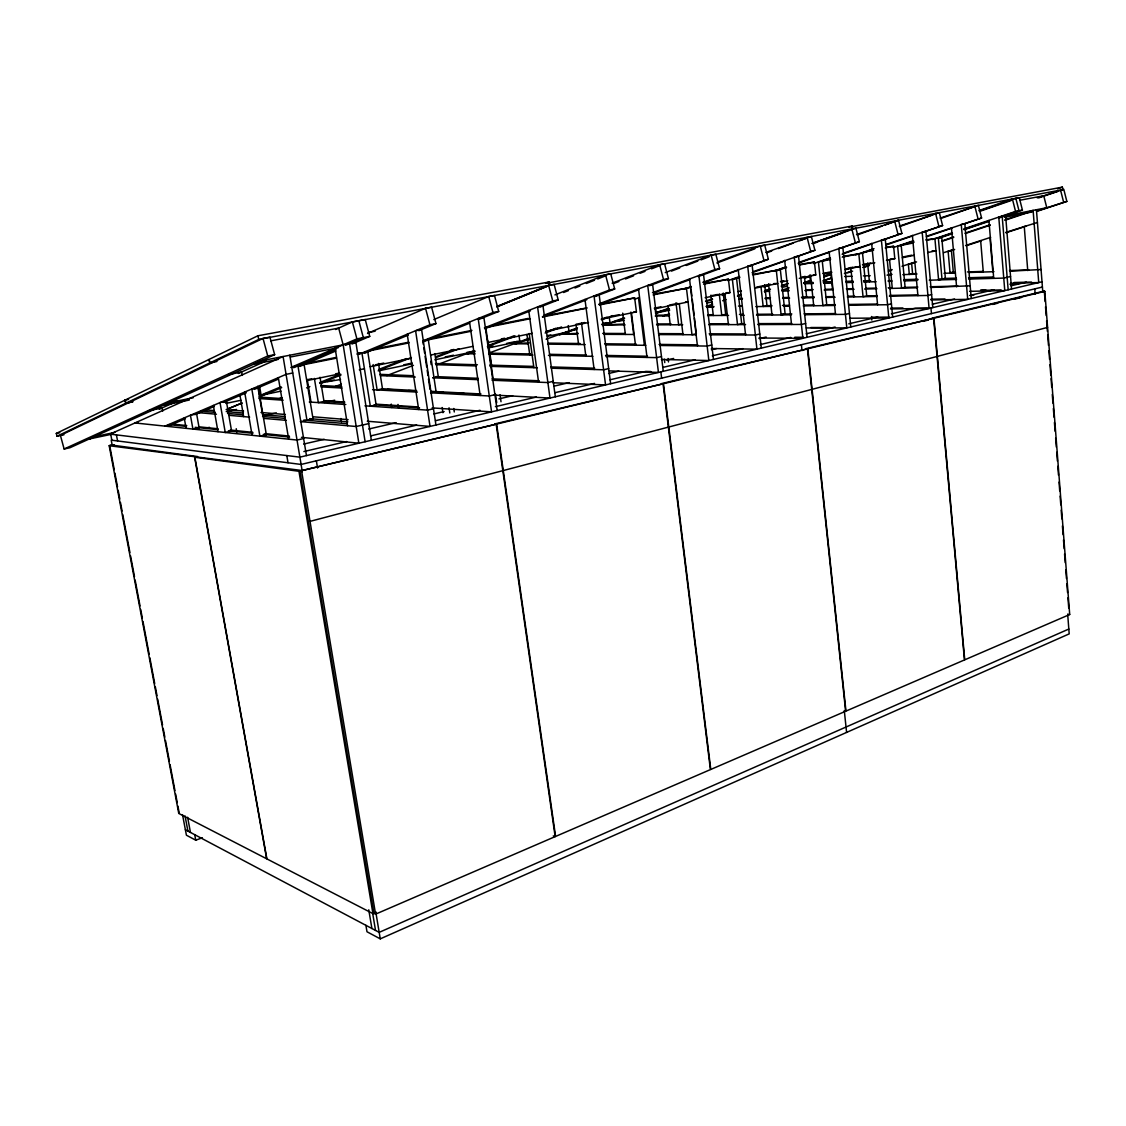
<?xml version="1.0" encoding="UTF-8"?>
<svg xmlns="http://www.w3.org/2000/svg" width="1126" height="1126" viewBox="0 0 1126 1126"><rect width="100%" height="100%" fill="white"/><g stroke="black" fill="none" stroke-linecap="round" stroke-linejoin="round"><path stroke-width="1.5" d="M63.943 434.791L57.06 436.212L56.3 433.426L124.916 400.194L128.547 399.406M257.826 335.801L209.126 359.391L210.041 362.811L258.797 339.419L549.572 285.258L548.742 282.049L257.826 335.801L258.797 339.419M57.06 436.212L125.746 403.263L132.629 401.883M209.802 362.924L208.887 359.518L125.099 400.096L125.943 403.164L209.802 362.924L216.924 361.488M263.02 338.419L60.41 435.396L64.126 448.993L69.911 447.754L274.645 354.662L269.944 337.124L263.02 338.419L267.735 355.999L64.126 448.993M159.329 409.188L177.134 401.137M238.332 373.466L266.355 360.799M335.562 329.51L352.382 321.909L365.232 319.517L369.736 336.392L351.974 344.035M365.908 925.319L366.992 931.765L380.264 938.859L1069.193 633.882L1067.701 614.5M1068.827 629.04L379.18 932.356L185.382 829.749M367.526 333.451L425.544 308.285L431.61 307.159L435.973 323.584L418.802 330.706M290.818 367.484L356.9 338.884L369.736 336.392M293.619 367.709L336.012 349.426M345.654 345.26L363.332 337.631L358.828 320.713M496.172 424.192L299.924 471.062L373.832 913.242L375.577 914.143L555.16 836.618L496.172 424.192L298.953 471.287L194.868 457.255L266.904 858.913L372.945 913.622L375.845 912.37M1069.7 614.514L964.743 659.822L933.933 318.222L1044.815 291.367L1069.7 614.514L1067.673 614.205M299.741 366.485L335.844 350.96M185.48 418.703L171.082 424.84L165.001 426.121L286.06 374.353L292.732 373.002M195.094 414.607L214.306 406.416M223.708 402.418L246.312 392.777M254.321 389.371L278.333 379.138M433.82 319.573L488.726 296.518L494.483 295.448L498.705 311.438L479.197 319.305M227.663 408.991L242.217 402.925L226.143 409.625L243.568 411.046M260.022 395.507L281.05 386.753M358.715 354.409L429.921 324.752L435.973 323.584M281.697 387.64L258.952 397.084L281.739 398.562M364.514 353.254L408.358 335.041M545.533 283.372L548.742 282.049M545.997 283.288L851.847 226.044L852.565 228.817L550.037 285.174L549.192 281.964M496.749 306.525L548.644 285.357L554.105 284.343L558.2 299.924L540.044 307.06M496.777 306.793L546.377 286.567M497.213 306.708L546.828 286.483M279.065 398.97L282.302 397.661M306.61 387.851L309.847 386.542M319.573 382.601L340.643 374.099M423.277 340.699L492.963 312.549L498.705 311.438M319.897 383.502L341.023 374.986M423.629 341.699L469.443 323.232M554.921 294.899L605.535 274.772L610.728 273.801L614.697 289.002L594.641 296.687M563.577 292.507L568.461 290.578M574.964 288.003L579.834 286.06M586.336 283.485L594.472 280.247M597.723 278.966L605.844 275.729M334.76 386.753L341.305 384.177M378.688 369.469L406.345 358.589M484.419 327.863L552.753 300.98L558.2 299.924M378.772 370.355L411.398 357.547M484.799 328.736L530.473 310.818M612.136 283.175L659.639 264.694L664.565 263.766L668.436 278.601L649.561 285.694M614.022 283.4L618.906 281.5M625.437 278.966L633.586 275.8M640.103 273.266L645.001 271.366M651.518 268.832L659.681 265.666M386.823 375.577L413.453 365.345M435.945 356.703L453.961 349.778M544.027 315.167L609.518 290.001L614.697 289.002M435.804 357.604L458.789 348.793M542.493 316.688L586.801 299.699M665.255 272.591L711.139 255.095L715.84 254.223L719.598 268.692L698.204 276.588M671.518 271.084L679.724 267.96M686.297 265.469L697.782 261.091M701.062 259.853L709.267 256.728M438.295 364.317L474.609 350.65M487.741 345.71L514.033 335.815M599.44 303.668L663.51 279.558L668.436 278.601M467.642 354.028L474.229 351.551M487.389 346.611L515.37 336.097M599.313 304.569L638.808 289.734M717.445 261.978L760.233 245.961L764.709 245.116L768.368 259.261L748.537 266.454M716.924 262.991L754.828 248.818M182.525 814.661L186.409 835.21L195.755 840.207L202.356 837.744M529.248 338.194L488.628 353.184L530.43 353.93M545.674 332.128L555.526 328.482M634.234 299.403L639.329 297.531M652.461 292.676L714.897 269.607L719.598 268.692M515.525 343.965L528.685 339.109M545.139 333.029L561.607 326.962M653.77 292.971L689.971 279.628M765.849 252.407L811.353 236.432L814.9 250.254L795.055 257.347M766.778 252.829L771.732 250.999M778.333 248.579L793.197 243.117M799.798 240.683L806.399 238.262M848.962 227.156L1062.381 187.141L1063.014 189.618L852.903 228.761L852.185 225.988M546.138 339.222L577.483 327.835M602.227 318.855L607.181 317.053M684.707 288.889L691.308 286.497M702.849 282.302L768.368 259.261M559.425 335.041L576.737 328.764M601.523 319.784L613.079 315.59M703.933 282.626L738.628 270.043M812.24 243.258L855.901 228.142L859.363 241.654L841.178 248.058M812.156 243.483L848.047 230.52M813 243.68L817.94 241.893M821.248 240.697L842.698 232.927M856.52 234.56L898.506 220.203L901.898 233.42L883.628 239.782M602.424 325.569L623.903 317.884M727.973 280.656L739.585 276.503M752.801 271.774L814.9 250.254M857.336 234.926L882.038 226.087M885.332 224.919L898.506 220.203M608.096 324.147L624.649 318.236M732.167 279.811L738.797 277.446M752.041 272.717L785.132 260.894M899.252 226.129L939.295 212.603L942.589 225.552L924.404 231.801M655.388 312.972L668.605 308.313M774.336 271L785.906 266.918M799.122 262.259L859.363 241.654M899.674 226.593L932.694 214.939M655.951 313.338L669.182 308.679M776.687 270.789L786.61 267.298M798.179 263.217L829.609 252.14M940.083 218.12L978.381 205.326L981.59 218.008L963.377 224.201M942.012 218.022L973.413 207.057M662.947 316.068L669.449 313.802M705.552 301.219L712.195 298.911M722.146 295.448L725.468 294.28M813.38 263.653L829.975 257.882M843.247 253.251L901.898 233.42M705.974 301.599L712.617 299.291M822.191 261.162L830.495 258.262M842.121 254.223L872.003 243.821M979.17 210.478L1012.401 198.992L1019.283 197.712L1022.422 210.098L999.072 217.965M979.268 210.984L1010.867 200.076M979.606 211.406L1011.021 200.569M706.03 306.455L712.688 304.161M722.667 300.726L725.988 299.572M737.629 295.575L740.95 294.421M764.23 286.412L769.227 284.681M855.704 254.912L874.001 248.607M885.641 244.595L942.589 225.552M737.46 296.124L740.767 294.984M763.935 287.017L768.889 285.3M861.531 253.434L873.114 249.451M886.345 244.891L912.82 235.798M1057.427 188.844L1062.381 187.141M1037.257 197.88L1063.788 189.337L1066.843 201.413L1036.863 211.392M764.906 291.296L769.903 289.607M781.557 285.624L788.214 283.358M804.865 277.686L811.522 275.42M893.101 247.621L913.073 240.823M926.402 236.277L981.59 218.008M1038.848 197.838L1058.046 191.321M764.568 291.873L769.621 290.156M781.219 286.201L787.834 283.949M804.4 278.319L811.03 276.067M900.448 245.623L913.693 241.119M926.951 236.601L951.794 228.142M781.74 290.311L789.157 287.806M804.133 282.753L810.79 280.515M824.119 276.011L830.777 273.773M932.314 239.514L952.3 232.772M963.955 228.845L1015.553 211.435L1022.422 210.098M804.147 283.189L810.804 280.937M824.133 276.447L830.791 274.195M845.781 269.142L850.777 267.467L853.789 296.898M937.381 238.276L952.371 233.223M964.039 229.296L989.022 220.865M998.931 217.529L1019.002 210.759L1015.849 198.359M807.469 282.485L810.804 281.373M824.133 276.883L830.805 274.631M845.795 269.578L852.466 267.341M939.112 238.163L952.441 233.673M964.109 229.746L989.092 221.329M844.401 273.505L851.031 271.296M862.615 267.425L869.244 265.201M942.082 240.851L953.666 236.967M965.249 233.096L990.078 224.792M1004.983 219.809L1033.119 210.393L1038.735 282.57L1010.74 283.273M823.219 280.599L831.255 277.911M823.233 280.993L831.284 278.305M847.653 272.83L852.621 271.183M864.205 267.298L869.173 265.637M942.04 241.288L953.638 237.417M965.221 233.546L990.064 225.242M1004.969 220.274L1031.472 211.406M1036.933 210.928L1066.843 201.413M888.625 270.662L891.975 269.564M902.01 266.285L915.382 261.922M943.701 252.674L953.849 249.353M965.559 245.538L990.641 237.347M1005.687 232.42L1037.412 222.469M888.428 271.099L891.736 270.015M911.596 263.54L916.564 261.908M949.682 251.112L954.637 249.493M966.235 245.707L981.126 240.837M1005.968 232.744L1025.828 226.256M310.016 521.366L1047.588 327.399M889.273 329.496L891.834 328.876M922.856 321.36L927.951 320.122M992.625 304.456L997.735 303.218M1014.751 299.094L1021.563 297.433M661.469 383.614L807.455 348.835L845.626 711.238L710.788 769.452L663.467 383.699L807.455 348.835M931.864 318.222L1044.309 291.043L1045.111 301.557M496.636 424.08L663.059 383.797L710.407 769.607L555.597 836.435L496.636 424.08L494.75 423.939L663.467 383.699M807.806 348.75L933.623 318.292L964.461 659.949L845.964 711.097L807.806 348.75L805.766 348.722L933.933 318.222M1042.409 287.046L301.092 464.447L111.221 440.139L112.079 444.643M1042 281.796L299.882 457.156L110.095 434.115L283.09 356.534L302.317 471.738M303.893 451.554L346.639 441.533M370.581 435.917L416.733 425.107M435.537 420.688L480 410.272M495.384 406.669L536.412 397.042M555.217 392.636L594.542 383.417M609.926 379.814L645.831 371.397L650.842 371.552M662.89 367.4L695.291 359.799M712.35 355.802L743.047 348.61M760.092 344.612L790.804 337.406M806.146 333.817L835.14 327.019M848.779 323.824L877.773 317.025M891.426 313.816L915.297 308.228L927.472 308.074M932.37 304.217L954.581 299.009M969.95 295.406L993.85 289.804M1010.937 285.807L1026.307 282.204M303.654 444.08L324.218 439.323M368.751 429.02L396.155 422.672M433.848 413.946L444.123 411.567M498.945 398.885L512.654 395.719M553.767 386.204L569.179 382.629M608.589 373.508L618.864 371.13M666.831 360.038L673.672 358.448M711.365 349.722L716.502 348.539M759.332 338.63L766.187 337.04M303.626 438.549L297.025 440.055L134.979 422.954L137.949 422.334M368.737 423.629L356.196 426.501L300.304 421.588M433.496 408.78L427.57 410.131L364.951 405.824M494.919 394.705L489.289 395.986L431.413 392.861M553.232 381.334L547.883 382.558L492.062 380.25M608.673 368.624L603.592 369.792L551.191 368.202M661.455 356.534L656.627 357.632L606.027 356.59M711.773 344.992L707.156 346.062L659.808 345.485M759.768 334L755.363 335.013L709.633 334.802M805.625 323.486L801.402 324.457L757.77 324.555M849.454 313.436L845.429 314.365L805.301 314.717M891.412 303.823L887.555 304.71L848.92 305.259M931.624 294.604L927.923 295.448L889.399 296.208M970.162 285.779L931.455 287.44M1010.543 276.517L1003.745 278.08L968.782 279.065M1041.057 269.522L1009.726 271.183M194.629 457.226L266.651 858.786L178.767 813.451L109.18 445.713L302.106 470.527M300.853 421.645L313.042 418.928L304.104 364.613M430.568 392.819L436.058 391.595L428.316 339.799M433.158 377.815L438.281 376.703L434.833 353.592M681.371 324.161L678.626 324.752L675.994 302.781M802.965 297.883L806.61 297.095L804.471 276.602M206.03 428.077L209.464 427.345M264.357 415.452L276.377 412.848M324.415 402.446L334.704 400.209M109.18 445.713L113.093 444.742M114.261 444.897L109.672 445.488L114.247 469.641M114.866 432.384L94.556 436.663L89.63 438.901L111.53 434.27M276.461 399.181L281.599 398.097M226.242 411.623L236.53 409.442M264.455 393.819L271.324 392.383M378.547 370.074L385.275 368.681M403.77 364.824L412.186 363.079M490.007 346.878L493.343 346.189M506.658 343.416L514.976 341.685M603.367 323.303L606.689 322.599M658.034 311.916L666.423 310.171M263.864 394.705L281.036 391.13M323.978 382.178L320.586 382.896L340.531 379.49M327.37 381.475L334.169 380.053M378.195 370.89L411.863 363.867M445.15 356.928L453.525 355.197M466.91 352.396L470.246 351.706M488.163 347.976L519.818 341.375L518.945 335.041M529.206 339.419L524.209 340.46L527.418 340.488M547.503 335.604L550.825 334.915M570.009 330.917L576.667 329.524M601.636 324.33L609.968 322.585L609.293 317.363M620.693 320.361L614.008 321.74L623.987 320.333M656.317 312.929L669.745 310.129M737.91 295.927L741.344 295.209M765.328 290.212L770.465 289.143M225.805 403.432L240.992 400.265M434.861 359.799L475.073 351.411L471.921 351.354M547.405 336.322L569.038 331.804L568.222 325.569M707.142 302.978L712.237 301.923M782.317 287.299L787.271 286.257M803.809 282.809L810.424 281.43L809.763 275.04M467.994 353.395L474.539 352.818M515.708 343.416L529.164 342.937M765.581 291.226L767.89 290.747M375.268 364.838L383.811 363.079M501.267 338.926L504.687 338.222M610.855 316.392L619.216 314.675M710.576 295.885L717.459 294.463M780.473 281.514L783.78 280.824M801.937 277.095L805.231 276.419M862.488 264.652L870.82 262.935M308.454 379.434L311.846 378.73M335.548 373.846L338.94 373.142M370.187 366.71L411.243 358.251M450.555 350.158L453.919 349.468M487.811 342.487L532.317 333.31M554.259 328.792L557.651 328.102M576.259 324.26L584.704 322.529M601.242 319.122L636.415 311.874L634.67 297.911L598.99 304.344M654.29 308.186L660.934 306.821M669.252 305.104L677.57 303.401M705.143 297.714L729.972 292.605L728.438 279.22L704.665 283.302M756.545 287.13L770.339 284.287M781.092 282.077L787.707 280.712M799.263 278.333L815.787 274.927L814.45 262.062L798.925 264.54M822.951 273.449L829.58 272.084M849.454 267.988L860.067 266.468L845.147 269.55M863.121 265.173L874.789 262.766M886.458 260.373L894.79 258.656L893.622 246.284L886.303 247.143M903.39 256.883L911.807 255.152M306.736 380.644L338.982 373.987M359.335 369.792L364.43 368.737M430.596 355.084L472.681 346.4M546.152 331.241L588.49 322.515M654.811 308.82L688.099 301.951L685.509 302.007M738.065 291.648L741.372 290.958M754.589 288.242L777.728 283.471L773.787 283.583M823.599 273.998L831.889 272.281M902.334 257.755L914.115 255.321M927.585 252.548L936.002 250.802L931.99 250.985M56.3 433.426L59.734 432.708M193.165 397.774L169.519 402.587L163.537 405.304L189.323 400.04M148.379 410.793L161.947 408.006L162.763 411.046M125.943 403.164L132.812 401.785M372.847 349.356L408.808 342.205M492.329 325.569L528.333 318.405M869.61 250.465L872.946 249.803M304.133 363.825L336.407 357.378M367.738 351.129L408.907 342.923M428.119 339.095L471.935 330.368M485.686 327.624L530.318 318.714M543.844 316.026L587.054 307.877M599.412 304.949L634.67 297.911M654.248 294.013L686.466 288.256L691.983 334.732L696.332 333.76L694.503 318.292M703.567 284.174L728.438 279.22M752.506 274.42L776.307 270.31L781.12 314.914L785.118 314.027L780.332 269.508L753.111 274.941M779.685 269.001L786.314 267.678M799.559 265.032L814.45 262.062M823.289 260.303L829.932 258.98M843.219 256.334L858.828 253.829L863.037 296.715L866.724 295.899L862.53 253.097L842.22 257.15M863.558 252.28L873.579 250.282M885.275 247.945L893.622 246.284M903.925 244.229L914.045 242.217M925.839 239.852L934.918 238.642L938.591 279.924L945.376 278.418L941.744 237.276L926.487 240.317M291.789 367.076L336.435 358.152M356.858 354.071L367.794 351.889L376.112 404.91L370.327 406.204L361.953 353.057L358.49 352.987M470.499 331.382L422.771 340.911L423.292 344.373M542.479 317.011L586.618 308.186M653.094 294.913L690.857 287.369M739.866 277.587L732.35 279.093L737.516 324.612L741.682 323.683L736.559 278.249M830.594 259.473L818.419 261.894L822.923 305.625L826.751 304.78L822.276 261.133M912.989 243.019L897.633 246.087L901.574 288.157L905.107 287.369L901.194 245.369M227.959 374.719L241.499 372.044L242.4 375.38M278.375 359.363L254.223 364.078L261.654 360.714L355.886 342.346L371.355 440.266M290.452 356.998L338.307 347.681M1004.561 217.318L1031.979 211.955M267.735 355.999L274.645 354.662M368.202 332.48L375.141 331.213M270.62 340.868L338.687 328.102L343.163 344.823L358.856 443.208L301.486 437.338M1019.706 200.273L1043.746 195.755L1046.772 207.733L998.776 217.093L1004.772 290.592L969.627 291.338M890.821 258.825L894.79 258.656M813.155 275.011L815.787 274.927M888.555 274.505L892.059 274.378M909.583 273.815L916.592 273.59M949.908 272.492L955.158 272.323M967.431 271.929L983.209 271.408M1009.501 270.55L1028.784 269.93M844.669 276.503L852.002 276.264M863.375 275.898L870.173 275.687M887.049 275.138L890.553 275.026M902.827 274.631L916.845 274.181M943.996 273.294L955.397 272.928M969.43 272.478L993.962 271.69M807.004 281.528L810.424 281.43M812.845 282.302L804.245 283.147L813 282.893M823.331 281.993L832.086 281.739M846.076 281.317L853.086 281.12M863.586 280.81L870.581 280.613M903.826 279.642L917.817 279.22M944.067 278.46L956.312 278.108M968.557 277.742L993.048 277.024M823.486 282.598L832.241 282.344M846.231 281.936L853.227 281.739M863.726 281.43L868.962 281.275M888.217 280.726L891.708 280.627M903.953 280.275L917.943 279.867M938.887 279.262L956.424 278.755M968.67 278.404L993.16 277.7M804.4 283.752L813.141 283.499M823.627 283.203L832.367 282.95M846.358 282.556L853.353 282.359M863.853 282.049L876.098 281.711M888.33 281.359L891.834 281.261M904.065 280.909L916.311 280.557M929.288 280.191L956.537 279.417M1014.005 282.513L1031.529 282.063M1009.895 284.216L1018.65 283.991M781.838 290.395L788.819 290.226M806.258 289.804L813.225 289.621M825.428 289.326L832.41 289.157M846.358 288.819L853.339 288.636M865.542 288.34L876 288.087M888.203 287.792L891.693 287.707M903.897 287.397L917.845 287.06M930.062 286.764L957.959 286.074M764.413 291.465L769.691 291.338M781.993 291.043L789.03 290.874M804.851 290.494L811.888 290.325M824.204 290.029L832.987 289.818M847.062 289.466L854.085 289.298M864.641 289.044L876.943 288.749M889.258 288.453L917.38 287.777M726.073 292.704L729.972 292.605M980.549 290.072L985.799 289.945M981.802 290.367L1001.141 289.945M1042.746 291.409L1044.815 291.367M738.952 298.446L742.456 298.376M765.216 297.926L770.48 297.813M782.739 297.574L787.989 297.461M801.459 297.194L814.267 296.94M826.526 296.701L833.536 296.56M847.54 296.279L854.55 296.138M866.809 295.899L877.323 295.688M889.582 295.448L917.606 294.885M738.839 299.136L742.344 299.066M765.103 298.615L770.353 298.517M782.612 298.277L789.607 298.151M801.867 297.911L814.126 297.672M826.371 297.433L835.126 297.264M847.385 297.025L877.154 296.448M970.26 295.378L973.765 295.308M930.963 299.206L944.981 298.967M930.949 299.966L967.713 299.347L961.266 224.398L964.841 223.708L971.259 298.517M706.889 306.553L713.912 306.455M738.515 306.089L742.034 306.033M766.637 305.667L771.915 305.596M782.457 305.442L789.481 305.329M803.542 305.118L814.084 304.963M826.4 304.78L835.182 304.653M849.243 304.442L877.365 304.034M706.649 307.299L713.673 307.201M755.827 306.596L771.634 306.371M783.935 306.188L789.199 306.117M803.246 305.906L834.873 305.456M890.624 308.116L902.925 307.961M633.868 311.902L636.415 311.874M890.469 308.932L929.105 308.468L922.166 232.012L925.91 231.294L932.792 307.595M655.684 315.224L669.646 315.097M708.057 314.745L713.293 314.703M723.765 314.604L727.255 314.562M739.472 314.45L742.963 314.421M756.939 314.295L772.647 314.154M781.374 314.07L791.845 313.971M804.063 313.858L835.492 313.563M655.276 316.012L669.238 315.899M707.607 315.561L728.55 315.379M740.753 315.266L744.244 315.238M756.461 315.139L791.353 314.83M871.721 317.222L889.188 317.11M850.144 318.236L888.836 317.982L881.377 239.965L885.275 239.205L892.679 317.082M623.945 324.049L604.183 324.935L625.127 324.893M657.134 323.95L671.11 323.908M709.549 323.781L728.761 323.725M740.992 323.683L744.483 323.683M758.46 323.626L791.648 323.528M656.542 324.809L682.722 324.752M708.901 324.682L745.553 324.598M810.804 327.525L830.101 327.511M806.343 327.933L846.794 327.919L838.786 248.255L842.867 247.467L850.806 326.976M565.801 331.79L569.038 331.804M578.285 333.324L560.115 334.14L577.708 334.225M602.72 333.409L625.394 333.493M658.555 333.62L682.989 333.704M709.169 333.803L745.806 333.943M604.099 334.338L633.994 334.478M658.626 334.577L695.558 334.746M794.759 337.237L803.556 337.293M758.952 338.025L802.866 338.293L794.266 256.939L798.531 256.109L807.075 337.307M516.637 341.347L519.818 341.375M548.475 343.149L580.087 343.514M604.662 343.782L636.274 344.148M659.09 344.401L697.726 344.837M514.258 343.726L528.277 343.894M547.574 344.134L585.168 344.584M605.436 344.823L645.775 345.316M711.393 348.525L756.939 349.159L747.692 266.017L752.14 265.145L761.331 348.117M549.657 354.31L586.336 355.042M605.563 355.422L647.478 356.252M466.474 353.705L475.2 353.888M489.148 354.183L533.006 355.084M548.461 355.408L592.881 356.323M661.412 359.476L708.845 360.517L698.894 275.518L703.567 274.603L713.448 359.433M435.424 363.529L477.424 364.768M489.669 365.134L533.428 366.414M550.924 366.935L594.683 368.216M435.875 364.697L476.059 365.922M490.035 366.344L537.341 367.78M609.208 370.904L658.443 372.425L647.731 285.483L652.644 284.526L663.27 371.284M380.138 374.353L413.369 375.704M436.086 376.619L478.057 378.308M492.034 378.871L539.241 380.771M380.391 375.62L415.283 377.069M432.736 377.787L478.1 379.673M552.894 382.741L605.563 384.923L594.035 295.955L599.187 294.942L610.63 383.727M320.811 385.5L341.699 386.612M381.742 388.723L416.564 390.567M431.075 391.327L480.985 393.973M335.069 386.626L338.56 386.809M387.485 389.413L401.461 390.159M408.456 390.525L415.452 390.891M434.664 391.918L443.405 392.383M450.4 392.749L464.376 393.495M473.117 393.959L480.098 394.339M494.089 395.071L549.995 398.055L537.595 306.948L542.999 305.892L555.329 396.788M320.91 386.88L341.966 388.02M372.565 389.68L417.38 392.101M323.739 400.673L344.711 402.066M376.183 404.164L418.14 406.965M432.131 407.894L491.569 411.863L478.184 318.517L483.884 317.405L497.171 410.526M323.598 401.377L344.542 402.784M374.198 404.783L419.548 407.837M258.853 398.534L283.203 400.209M309.298 401.996L345.823 404.515M260.993 412.482L285.385 414.495M313.267 416.789L348.131 419.66M367.301 421.237L430.033 426.402L415.593 330.72L421.603 329.552L435.931 424.995M205.143 409.836L213.841 410.568M227.762 411.736L243.427 413.059M285.188 416.578L262.569 414.678L257.741 386.331M309.566 418.633L347.85 421.87M201.244 411.187L215.263 412.383M227.536 413.439L243.3 414.804M262.583 416.465L285.371 418.422M303.837 420.012L346.709 423.7M198.992 412.693L216.459 414.227M228.691 415.297L249.648 417.141M263.625 418.365L286.328 420.364M172.841 424.136L186.747 425.572M198.922 426.81L218.05 428.781M230.211 430.019L252.815 432.342M264.99 433.594L289.326 436.086M168.914 424.615L186.409 426.416M195.164 427.331L217.895 429.682M228.395 430.765L252.886 433.299M263.385 434.383L289.621 437.099M111.967 445.108L197.585 456.551M553.288 835.9L555.16 836.618M124.916 400.194L125.746 403.263M352.382 321.909L356.9 338.884M425.544 308.285L429.921 324.752M548.644 285.357L552.753 300.98M488.726 296.518L492.963 312.549M605.535 274.772L609.518 290.001M711.139 255.095L714.897 269.607M659.639 264.694L663.51 279.558M807.06 237.234L810.636 251.084M760.233 245.961L763.892 260.134M894.593 220.935L897.985 234.18M851.805 228.902L855.281 242.442M974.778 206.002L978.015 218.697M935.551 213.307L938.859 226.27M1060.523 189.942L1063.577 202.047M1012.401 198.992L1015.553 211.435M114.894 473.089L117.512 486.896M118.16 490.345L119.792 498.973M120.454 502.421L122.087 511.049M122.734 514.498L129.912 552.458M130.56 555.906L134.487 576.611M135.134 580.059L140.032 605.943M140.68 609.391L142.312 618.019M142.974 621.468L149.167 654.248M149.828 657.697L154.712 683.581M155.374 687.029L157.007 695.657M157.654 699.105L162.552 724.989M163.2 728.438L164.832 737.066M165.494 740.514L169.407 761.218M170.054 764.667L174.952 790.551M175.614 793.999L177.232 802.627M177.894 806.075L179.203 812.986M194.728 834.69L195.755 840.207M116.428 434.889L117.568 440.942M187.606 817.265L190.449 832.438M185.058 815.956L187.915 831.087M110.7 434.186L111.84 440.21M184.228 417.901L186.114 428.359M213.377 405.444L217.994 431.722M236.235 428.71L236.826 432.159M244.666 392.059L252.111 435.326M239.908 394.916L243.652 416.62M259.656 386.654L261.246 396.028M375.76 911.835L380.264 938.859M301.655 471.287L375.577 914.143M298.953 471.287L372.945 913.622M372.678 913.369L375.521 930.414M368.765 909.808L371.904 928.5M278.347 377.646L288.678 439.182M286.806 455.566L288.017 462.772M297.954 365.837L306.962 420.28M289.79 355.225L306.455 455.594M314.379 378.42L318.348 402.629L323.978 401.405L320.037 377.252M307.243 379.321L311.001 402.123M316.364 460.801L317.56 468.05M335.14 348.3L347.582 425.741M340.897 418.506L341.459 421.969M349.539 343.585L365.12 441.73M373.142 364.557L377.111 389.92L382.474 388.766L378.533 363.459M391.243 404.079L391.778 407.556M397.999 404.431L398.534 407.894M407.232 334.197L418.675 409.526M430.681 361.263L431.174 364.571M423.812 347.835L424.586 353.029M425.107 356.478L426.67 366.865M427.19 370.327L427.964 375.507M428.485 378.969L430.048 389.357M449.035 407.781L449.809 412.989M442.152 407.499L442.94 412.721M453.778 408.485L454.285 411.961M469.556 322.008L480.169 395.493M500.028 394.79L501.014 401.729M488.149 341.15L491.583 365.19M495.482 394.044L496.721 402.728M485.911 328.299L493.132 378.913M526.954 334.535L529.783 355.014M528.727 310.438L538.58 382.178M529.178 333.479L533.879 367.681M581.523 323.176L585.858 356.182M575.963 324.443L578.609 344.5M584.971 299.432L594.134 369.511M622.692 313.127L625.394 334.436M638.512 288.96L647.028 357.435M638.498 297.827L644.41 345.302M631.461 312.887L635.5 345.189M630.87 312.057L633.685 334.464M655.107 308.566L655.529 312.001M660.863 371.861L661.638 378.167M667.943 305.737L670.251 324.781M668.056 358.462L668.478 361.953M664.34 359.138L664.762 362.614M679.26 303.513L682.989 334.689M691.054 289.086L691.871 295.969M692.279 299.403L694.109 314.858M689.534 278.981L697.444 345.935M710.928 295.139L713.293 315.505M724.933 294.097L728.423 324.64M723.244 293.07L725.707 314.576L721.752 315.435L719.275 293.886M738.206 269.452L745.567 334.957M768.565 283.836L771.972 314.999M764.681 284.794L766.961 305.667L763.161 306.483L761.063 287.313M801.388 344.725L802.022 350.636M784.681 260.359L791.536 324.471M810.537 275.208L813.718 305.765M844.289 710.52L846.597 732.421M829.13 251.675L835.506 314.45M830.847 272.436L832.621 289.818M867.597 263.118L869.427 281.894M871.51 316.519L871.848 320.023M871.651 243.357L877.59 304.85M889.54 259.402L892.285 288.383M912.384 235.39L917.915 295.645M938.338 237.952L941.998 279.178M930.949 308.031L931.455 313.605M951.442 227.748L956.593 286.82M980.647 240.612L983.279 272.028M988.924 220.414L993.723 278.361M989.979 237.558L992.822 271.732M1005.631 215.756L1011.556 288.988M1002.21 216.417L1008.164 289.79M1024.252 226.354L1027.742 270.592M1045.519 306.807L1046.195 315.576M1046.603 320.84L1047.405 331.354M1047.687 334.858L1048.489 345.372M1048.897 350.636L1049.573 359.405M1049.981 364.655L1050.783 375.169M1051.065 378.688L1051.74 387.443M1052.275 394.452L1052.951 403.221M1053.359 408.485L1054.035 417.239M1054.429 422.503L1055.104 431.272M1055.653 438.281L1056.329 447.05M1056.737 452.3L1057.413 461.069M1057.807 466.319L1058.482 475.088M1059.031 482.097L1059.707 490.866M1060.115 496.13L1060.791 504.884M1061.185 510.148L1061.86 518.917M1062.409 525.926L1063.085 534.681M1063.493 539.945L1064.169 548.714M1064.563 553.964L1065.238 562.733M1065.787 569.742L1066.463 578.511M1066.871 583.775L1067.547 592.529M1067.941 597.793L1068.757 608.307M1036.441 209.76L1042.817 292.281M1034.766 288.875L1035.174 294.139M266.341 434.692L259.881 436.142L251.816 388.991L258.333 387.668L266.341 434.692M231.59 431.089L225.256 432.483L220.02 402.587L226.382 401.278L231.59 431.089M953.328 272.379L950.048 273.111L948.134 251.225L951.414 250.535L953.328 272.379M199.105 427.739L192.912 429.076L190.435 415.255L196.642 413.946L199.105 427.739M912.581 273.717L909.315 274.42L908.372 264.202L911.652 263.526L912.581 273.717"/></g></svg>
